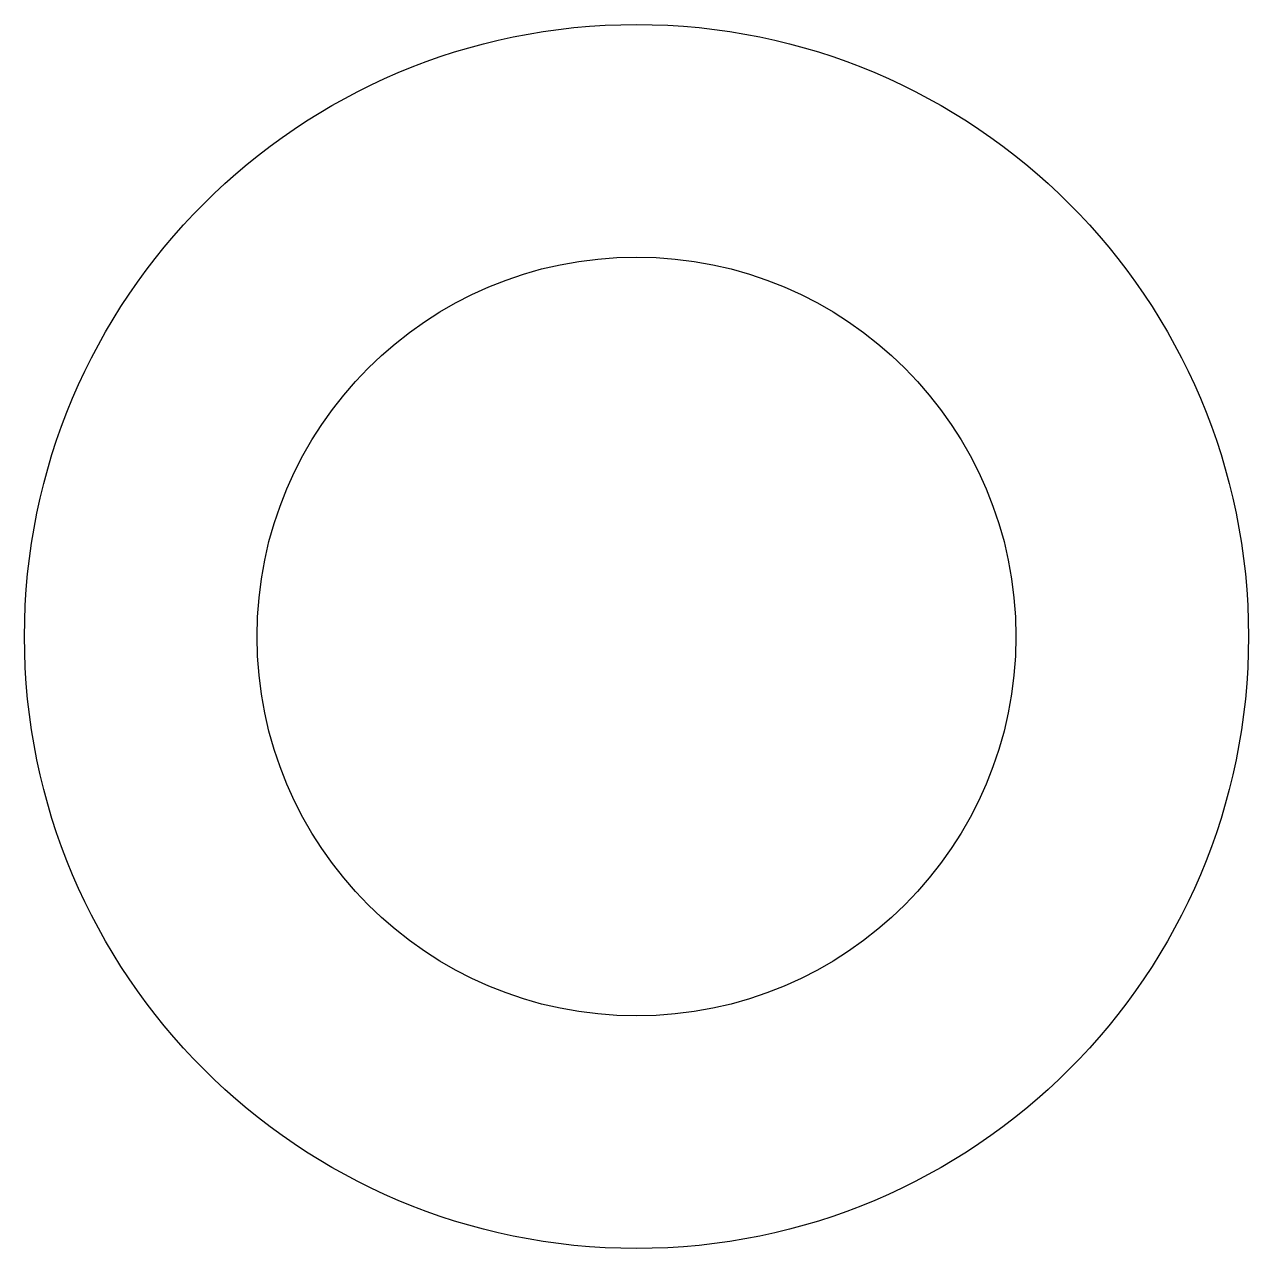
# Model space of a CAD drawing. Extents: x 149.6 to 159.6, y 214.2 to 224.2.
import ezdxf

# ---------------------------------------------------------------- set-up
doc = ezdxf.new("R2010")
doc.units = 0
doc.header["$LTSCALE"] = 15
doc.layers.get('0').update_dxf_attribs({"linetype": 'CONTINUOUS'})

msp = doc.modelspace()

# ---------------------------------------------------------------- linework, layer by layer
at = {"color": 0, "linetype": 'CONTINUOUS', "ltscale": 10}
for radius in [5, 3.1]:
    msp.add_circle((154.556, 219.243), radius, dxfattribs=at)

doc.saveas('drawing.dxf')
